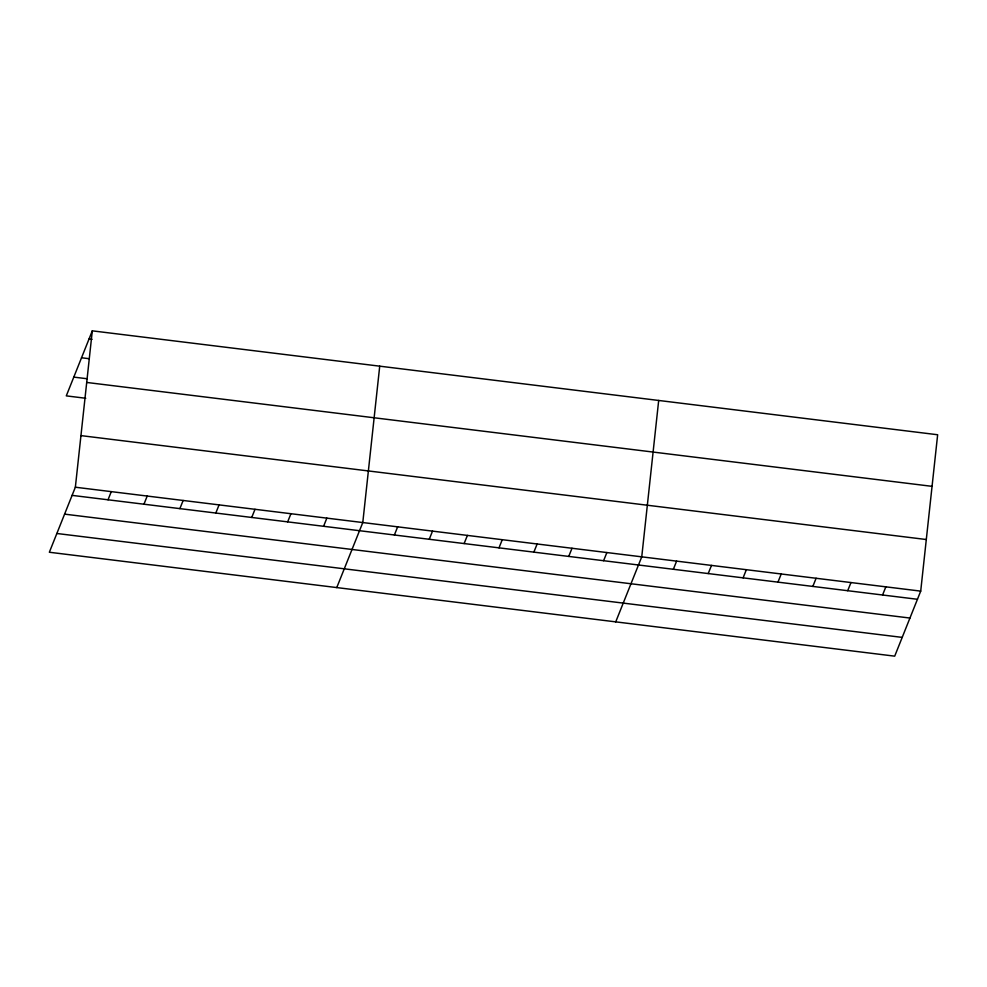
<?xml version="1.0" encoding="UTF-8"?>
<svg xmlns="http://www.w3.org/2000/svg" width="987" height="987" viewBox="0 0 987 987"><rect width="100%" height="100%" fill="white"/><g stroke="black" fill="none" stroke-linecap="round" stroke-linejoin="round"><path stroke-width="1.48" d="M75.357 487.22L92.297 330.842L937.65 434.749L920.711 591.127L894.703 656.158L49.35 552.251L75.357 487.22L920.711 591.127M379.724 366.165L362.784 522.555L336.764 587.586M658.687 400.451L641.747 556.841L615.728 621.872M92.297 330.842L66.289 395.873L85.746 398.267M108.027 499.792L111.284 491.637M143.954 504.209L147.211 496.054M179.881 508.626L183.138 500.471M215.808 513.043L219.077 504.888M251.734 517.459L255.004 509.304M287.661 521.864L290.931 513.721M323.588 526.281L326.857 518.138M394.393 534.991L397.65 526.836M429.259 539.272L432.516 531.117M464.137 543.566L467.394 535.41M499.003 547.847L502.26 539.692M533.868 552.128L537.138 543.985M568.746 556.421L572.004 548.266M603.612 560.702L606.869 552.547M673.356 569.277L676.613 561.122M708.222 573.558L711.491 565.415M743.1 577.851L746.357 569.696M777.966 582.133L781.223 573.978M812.832 586.426L816.101 578.271M847.71 590.707L850.967 582.552M882.575 594.988L885.845 586.846M89.04 338.997L92.038 339.355M81.539 357.763L89.015 358.688M73.803 377.108L87.275 378.761M86.708 382.45L932.061 486.344M80.946 435.612L926.299 539.519M72.1 495.375L917.454 599.282M64.599 514.141L909.94 618.047M56.864 533.486L902.204 637.392"/></g></svg>
